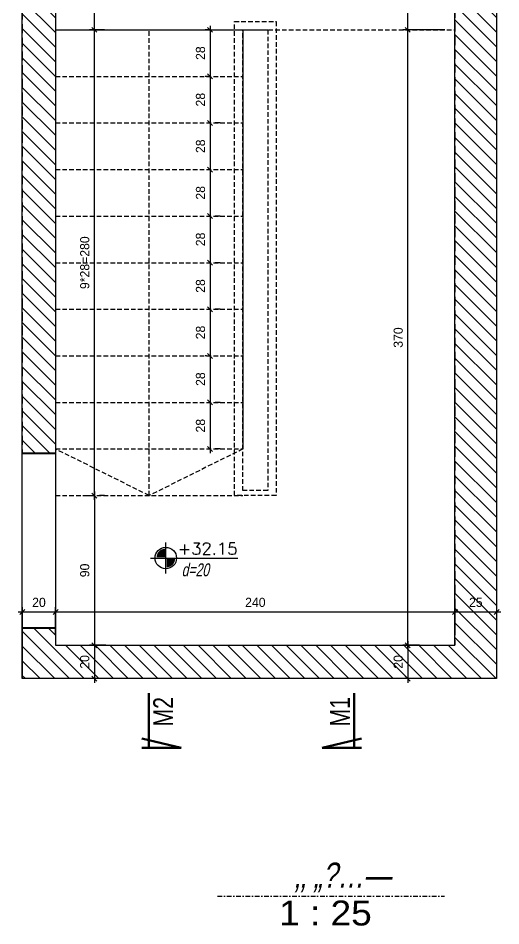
# Model space of a CAD drawing. Header units: inches. Extents: x -5298 to 11252, y 8210 to 22495.
# Drawn here: x 9126 to 9416, y 11505 to 12051 of the extents above; entities that cross this region are included whole.
import ezdxf
from ezdxf.enums import TextEntityAlignment as Align

# ---------------------------------------------------------------- set-up
doc = ezdxf.new("R2010")
doc.units = ezdxf.units.IN
doc.header["$LTSCALE"] = 11
doc.header["$MEASUREMENT"] = 0
for name, pattern in [('DASHDOT2', [0.5, 0.25, -0.125, 0, -0.125]), ('DASHED2', [0.375, 0.25, -0.125]), ('HIDDEN', [0.375, 0.25, -0.125])]:
    doc.linetypes.add(name, pattern=pattern)
doc.layers.get('Defpoints').update_dxf_attribs({"color": 40})
for name, color, linetype in [('BEAM', 3, 'Continuous'), ('D7', 2, 'Continuous'), ('dim-50-v', 2, 'Continuous'), ('ENG_beton nifsak', 4, 'Continuous'), ('ENG_beton ole', 3, 'DASHED2'), ('ENG_level', 1, 'DASHDOT2'), ('HATCH', 8, 'Continuous'), ('MABAT', 4, 'Continuous'), ('V', 1, 'Continuous')]:
    doc.layers.add(name, color=color, linetype=linetype)
doc.layers.add('W', color=1, linetype='Continuous', lineweight=50)
doc.styles.add('AA', font='hebtxt', dxfattribs={"width": 0.8, "oblique": 8})
doc.styles.add('AD', font='oron')
doc.styles.add('HEBREW', font='hebtxt-weld.shx', dxfattribs={"width": 0.8, "oblique": 12})
doc.styles.add('HEBTXT', font='hebtxt-weld.shx')
doc.styles.add('ROMANS', font='romans')
doc.dimstyles.new('25', dxfattribs={"dimtxt": 5.5, "dimasz": 3, "dimexe": 3, "dimexo": 6, "dimgap": 3, "dimtad": 1, "dimdec": 0, "dimrnd": 0.5, "dimdsep": 46, "dimtxsty": 'HEBTXT', "dimblk1": 'OBLIQUE', "dimblk2": 'OBLIQUE', "dimsah": 1, "dimcen": 1, "dimdle": 2.5, "dimclre": 9, "dimclrt": 3, "dimadec": 0, "dimazin": 0, "dimtfac": 1, "dimtdec": 0, "dimtix": 1, "dimtmove": 2, "dimatfit": 3, "dimldrblk": 'OBLIQUE', "dimfxl": 1, "dimtolj": 1, "dimarcsym": 0})

# ---------------------------------------------------------------- blocks, each defined once
blk = doc.blocks.new('cncb')
at = {"layer": 'BEAM', "color": 2, "linetype": 'Continuous', "elevation": 0}
blk.add_lwpolyline([(9882.94, 11117.46), (9903, 11117.46), (9903, 11012.47), (9882.94, 11012.47)], close=True, dxfattribs=at)
at = {"layer": 'ENG_beton nifsak', "ltscale": 5, "elevation": 0}
blk.add_lwpolyline([(9903, 11117.46), (9882.94, 11117.46), (9882.94, 11512.08), (10167.94, 11512.08), (10167.94, 10982.08), (9882.94, 10982.08), (9882.94, 11012.47), (9903, 11012.47), (9902.94, 11002.08), (10142.94, 11002.08), (10142.94, 11492.08), (9902.94, 11492.08)], close=True, dxfattribs=at)
blk = doc.blocks.new('_OBLIQUE')
at = {"color": 0, "linetype": 'ByBlock'}
blk.add_line((-0.5, -0.5), (0.5, 0.5), dxfattribs=at)
blk = doc.blocks.new('*D936')
at = {"layer": 'Defpoints', "color": 0, "linetype": 'Continuous', "transparency": 16777216}
for p in [(9413.67, 11693.52), (9388.67, 11673.52), (9413.67, 11673.52)]:
    blk.add_point(p, dxfattribs=at)
at = {"layer": 'dim-50-v', "color": 9, "linetype": 'Continuous', "lineweight": -2, "transparency": 16777216}
for p, q in [((9388.67, 11679.52), (9388.67, 11696.52)), ((9413.67, 11679.52), (9413.67, 11696.52))]:
    blk.add_line(p, q, dxfattribs=at)
at = {"layer": 'dim-50-v', "color": 0, "linetype": 'Continuous', "lineweight": -2, "transparency": 16777216}
blk.add_line((9386.17, 11693.52), (9416.17, 11693.52), dxfattribs=at)
at = {"layer": 'dim-50-v', "color": 0, "linetype": 'Continuous', "lineweight": -2, "transparency": 16777216, "xscale": 3, "yscale": 3, "zscale": 3, "rotation": 180}
blk.add_blockref('_OBLIQUE', (9388.67, 11693.52), dxfattribs=at)
at = {"layer": 'dim-50-v', "color": 0, "linetype": 'Continuous', "lineweight": -2, "transparency": 16777216, "xscale": 3, "yscale": 3, "zscale": 3}
blk.add_blockref('_OBLIQUE', (9413.67, 11693.52), dxfattribs=at)
at = {"layer": 'dim-50-v', "color": 3, "linetype": 'Continuous', "transparency": 16777216, "insert": (9401.17, 11699.27), "char_height": 5.5, "attachment_point": 5, "style": 'HEBTXT'}
blk.add_mtext('\\A1;25', dxfattribs=at)
blk = doc.blocks.new('*D937')
at = {"layer": 'Defpoints', "color": 0, "linetype": 'Continuous', "transparency": 16777216}
for p in [(9388.67, 11693.52), (9148.67, 11673.52, 0), (9388.67, 11673.52, 0)]:
    blk.add_point(p, dxfattribs=at)
at = {"layer": 'dim-50-v', "color": 9, "linetype": 'Continuous', "lineweight": -2, "transparency": 16777216}
for p, q in [((9148.67, 11679.52), (9148.67, 11696.52)), ((9388.67, 11679.52), (9388.67, 11696.52))]:
    blk.add_line(p, q, dxfattribs=at)
at = {"layer": 'dim-50-v', "color": 0, "linetype": 'Continuous', "lineweight": -2, "transparency": 16777216}
blk.add_line((9146.17, 11693.52), (9391.17, 11693.52), dxfattribs=at)
at = {"layer": 'dim-50-v', "color": 0, "linetype": 'Continuous', "lineweight": -2, "transparency": 16777216, "xscale": 3, "yscale": 3, "zscale": 3, "rotation": 180}
blk.add_blockref('_OBLIQUE', (9148.67, 11693.52), dxfattribs=at)
at = {"layer": 'dim-50-v', "color": 0, "linetype": 'Continuous', "lineweight": -2, "transparency": 16777216, "xscale": 3, "yscale": 3, "zscale": 3}
blk.add_blockref('_OBLIQUE', (9388.67, 11693.52), dxfattribs=at)
at = {"layer": 'dim-50-v', "color": 3, "linetype": 'Continuous', "transparency": 16777216, "insert": (9268.67, 11699.27), "char_height": 5.5, "attachment_point": 5, "style": 'HEBTXT'}
blk.add_mtext('\\A1;240', dxfattribs=at)
blk = doc.blocks.new('*D938')
at = {"layer": 'Defpoints', "color": 0, "linetype": 'Continuous', "transparency": 16777216}
for p in [(9148.67, 11693.52), (9128.68, 11673.52), (9148.67, 11673.52, 0)]:
    blk.add_point(p, dxfattribs=at)
at = {"layer": 'dim-50-v', "color": 9, "linetype": 'Continuous', "lineweight": -2, "transparency": 16777216}
for p, q in [((9128.68, 11679.52), (9128.68, 11696.52)), ((9148.67, 11679.52), (9148.67, 11696.52))]:
    blk.add_line(p, q, dxfattribs=at)
at = {"layer": 'dim-50-v', "color": 0, "linetype": 'Continuous', "lineweight": -2, "transparency": 16777216}
blk.add_line((9126.18, 11693.52), (9151.17, 11693.52), dxfattribs=at)
at = {"layer": 'dim-50-v', "color": 0, "linetype": 'Continuous', "lineweight": -2, "transparency": 16777216, "xscale": 3, "yscale": 3, "zscale": 3, "rotation": 180}
blk.add_blockref('_OBLIQUE', (9128.68, 11693.52), dxfattribs=at)
at = {"layer": 'dim-50-v', "color": 0, "linetype": 'Continuous', "lineweight": -2, "transparency": 16777216, "xscale": 3, "yscale": 3, "zscale": 3}
blk.add_blockref('_OBLIQUE', (9148.67, 11693.52), dxfattribs=at)
at = {"layer": 'dim-50-v', "color": 3, "linetype": 'Continuous', "transparency": 16777216, "insert": (9138.67, 11699.27), "char_height": 5.5, "attachment_point": 5, "style": 'HEBTXT'}
blk.add_mtext('\\A1;20', dxfattribs=at)
blk = doc.blocks.new('*D939')
at = {"layer": 'Defpoints', "color": 0, "linetype": 'Continuous', "transparency": 16777216}
for p in [(9171.95, 12043.52, 0), (9171.95, 12043.52), (9171.95, 11763.52, 0)]:
    blk.add_point(p, dxfattribs=at)
at = {"layer": 'dim-50-v', "color": 0, "linetype": 'Continuous', "lineweight": -2, "transparency": 16777216}
blk.add_line((9171.95, 11761.02), (9171.95, 12046.02), dxfattribs=at)
at = {"layer": 'dim-50-v', "color": 9, "linetype": 'Continuous', "lineweight": -2, "transparency": 16777216}
for p, q in [((9177.95, 12043.52), (9174.95, 12043.52)), ((9177.95, 11763.52), (9174.95, 11763.52))]:
    blk.add_line(p, q, dxfattribs=at)
at = {"layer": 'dim-50-v', "color": 0, "linetype": 'Continuous', "lineweight": -2, "transparency": 16777216, "xscale": 3, "yscale": 3, "zscale": 3}
for p, rotation in [((9171.95, 12043.52), 90), ((9171.95, 11763.52), 270)]:
    blk.add_blockref('_OBLIQUE', p, dxfattribs=dict(at, rotation=rotation))
at = {"layer": 'dim-50-v', "color": 3, "linetype": 'Continuous', "transparency": 16777216, "insert": (9166.2, 11903.52), "char_height": 5.5, "attachment_point": 5, "rotation": 90, "style": 'HEBTXT'}
blk.add_mtext('\\A1;9*28=280', dxfattribs=at)
blk = doc.blocks.new('*D940')
at = {"layer": 'Defpoints', "color": 0, "linetype": 'Continuous', "transparency": 16777216}
for p in [(9171.95, 11763.52, 0), (9171.95, 11673.52), (9184.87, 11673.52, 0)]:
    blk.add_point(p, dxfattribs=at)
at = {"layer": 'dim-50-v', "color": 0, "linetype": 'Continuous', "lineweight": -2, "transparency": 16777216}
blk.add_line((9171.95, 11766.02), (9171.95, 11671.02), dxfattribs=at)
at = {"layer": 'dim-50-v', "color": 9, "linetype": 'Continuous', "lineweight": -2, "transparency": 16777216}
for p, q in [((9165.95, 11763.52), (9168.95, 11763.52)), ((9178.87, 11673.52), (9168.95, 11673.52))]:
    blk.add_line(p, q, dxfattribs=at)
at = {"layer": 'dim-50-v', "color": 0, "linetype": 'Continuous', "lineweight": -2, "transparency": 16777216, "xscale": 3, "yscale": 3, "zscale": 3}
for p, rotation in [((9171.95, 11763.52), 90), ((9171.95, 11673.52), 270)]:
    blk.add_blockref('_OBLIQUE', p, dxfattribs=dict(at, rotation=rotation))
at = {"layer": 'dim-50-v', "color": 3, "linetype": 'Continuous', "transparency": 16777216, "insert": (9166.2, 11718.52), "char_height": 5.5, "attachment_point": 5, "rotation": 90, "style": 'HEBTXT'}
blk.add_mtext('\\A1;90', dxfattribs=at)
blk = doc.blocks.new('*D946')
at = {"layer": 'Defpoints', "color": 0, "linetype": 'Continuous', "transparency": 16777216}
for p in [(9360.29, 12163.52), (9387.12, 12163.52, 0), (9388.62, 12043.52, 0)]:
    blk.add_point(p, dxfattribs=at)
at = {"layer": 'dim-50-v', "color": 0, "linetype": 'Continuous', "lineweight": -2, "transparency": 16777216}
blk.add_line((9360.29, 12041.02), (9360.29, 12166.02), dxfattribs=at)
at = {"layer": 'dim-50-v', "color": 9, "linetype": 'Continuous', "lineweight": -2, "transparency": 16777216}
for p, q in [((9381.12, 12163.52), (9357.29, 12163.52)), ((9382.62, 12043.52), (9357.29, 12043.52))]:
    blk.add_line(p, q, dxfattribs=at)
at = {"layer": 'dim-50-v', "color": 0, "linetype": 'Continuous', "lineweight": -2, "transparency": 16777216, "xscale": 3, "yscale": 3, "zscale": 3}
for p, rotation in [((9360.29, 12163.52), 90), ((9360.29, 12043.52), 270)]:
    blk.add_blockref('_OBLIQUE', p, dxfattribs=dict(at, rotation=rotation))
at = {"layer": 'dim-50-v', "color": 3, "linetype": 'Continuous', "transparency": 16777216, "insert": (9354.54, 12103.52), "char_height": 5.5, "attachment_point": 5, "rotation": 90, "style": 'HEBTXT'}
blk.add_mtext('\\A1;120', dxfattribs=at)
blk = doc.blocks.new('*D947')
at = {"layer": 'Defpoints', "color": 0, "linetype": 'Continuous', "transparency": 16777216}
for p in [(9171.95, 12163.52), (9198.78, 12163.52, 0), (9182.77, 12043.52, 0)]:
    blk.add_point(p, dxfattribs=at)
at = {"layer": 'dim-50-v', "color": 0, "linetype": 'Continuous', "lineweight": -2, "transparency": 16777216}
blk.add_line((9171.95, 12041.02), (9171.95, 12166.02), dxfattribs=at)
at = {"layer": 'dim-50-v', "color": 9, "linetype": 'Continuous', "lineweight": -2, "transparency": 16777216}
for p, q in [((9192.78, 12163.52), (9168.95, 12163.52)), ((9176.77, 12043.52), (9168.95, 12043.52))]:
    blk.add_line(p, q, dxfattribs=at)
at = {"layer": 'dim-50-v', "color": 0, "linetype": 'Continuous', "lineweight": -2, "transparency": 16777216, "xscale": 3, "yscale": 3, "zscale": 3}
for p, rotation in [((9171.95, 12163.52), 90), ((9171.95, 12043.52), 270)]:
    blk.add_blockref('_OBLIQUE', p, dxfattribs=dict(at, rotation=rotation))
at = {"layer": 'dim-50-v', "color": 3, "linetype": 'Continuous', "transparency": 16777216, "insert": (9166.2, 12103.52), "char_height": 5.5, "attachment_point": 5, "rotation": 90, "style": 'HEBTXT'}
blk.add_mtext('\\A1;120', dxfattribs=at)
blk = doc.blocks.new('*D935')
at = {"layer": 'Defpoints', "color": 0, "linetype": 'Continuous', "transparency": 16777216}
for p in [(9184.87, 11673.52, 0), (9171.95, 11653.52), (9175.26, 11653.52)]:
    blk.add_point(p, dxfattribs=at)
at = {"layer": 'dim-50-v', "color": 9, "linetype": 'Continuous', "lineweight": -2, "transparency": 16777216}
for p, q in [((9178.87, 11673.52), (9168.95, 11673.52)), ((9169.26, 11653.52), (9168.95, 11653.52))]:
    blk.add_line(p, q, dxfattribs=at)
at = {"layer": 'dim-50-v', "color": 0, "linetype": 'Continuous', "lineweight": -2, "transparency": 16777216}
blk.add_line((9171.95, 11676.02), (9171.95, 11651.02), dxfattribs=at)
at = {"layer": 'dim-50-v', "color": 0, "linetype": 'Continuous', "lineweight": -2, "transparency": 16777216, "xscale": 3, "yscale": 3, "zscale": 3}
for p, rotation in [((9171.95, 11673.52), 90), ((9171.95, 11653.52), 270)]:
    blk.add_blockref('_OBLIQUE', p, dxfattribs=dict(at, rotation=rotation))
at = {"layer": 'dim-50-v', "color": 3, "linetype": 'Continuous', "transparency": 16777216, "insert": (9166.2, 11663.52), "char_height": 5.5, "attachment_point": 5, "rotation": 90, "style": 'HEBTXT'}
blk.add_mtext('\\A1;20', dxfattribs=at)
blk = doc.blocks.new('*D948')
at = {"layer": 'Defpoints', "color": 0, "linetype": 'Continuous', "transparency": 16777216}
for p in [(9246.24, 12043.52, 0), (9241.49, 12015.52), (9246.24, 12015.52, 0)]:
    blk.add_point(p, dxfattribs=at)
at = {"layer": 'dim-50-v', "color": 0, "linetype": 'Continuous', "lineweight": -2, "transparency": 16777216}
blk.add_line((9241.49, 12046.02), (9241.49, 12013.02), dxfattribs=at)
at = {"layer": 'dim-50-v', "color": 9, "linetype": 'Continuous', "lineweight": -2, "transparency": 16777216}
for p, q in [((9240.24, 12043.52), (9238.49, 12043.52)), ((9240.24, 12015.52), (9238.49, 12015.52))]:
    blk.add_line(p, q, dxfattribs=at)
at = {"layer": 'dim-50-v', "color": 0, "linetype": 'Continuous', "lineweight": -2, "transparency": 16777216, "xscale": 3, "yscale": 3, "zscale": 3}
for p, rotation in [((9241.49, 12043.52), 90), ((9241.49, 12015.52), 270)]:
    blk.add_blockref('_OBLIQUE', p, dxfattribs=dict(at, rotation=rotation))
at = {"layer": 'dim-50-v', "color": 3, "linetype": 'Continuous', "transparency": 16777216, "insert": (9235.74, 12029.52), "char_height": 5.5, "attachment_point": 5, "rotation": 90, "style": 'HEBTXT'}
blk.add_mtext('\\A1;28', dxfattribs=at)
blk = doc.blocks.new('*D949')
at = {"layer": 'Defpoints', "color": 0, "linetype": 'Continuous', "transparency": 16777216}
for p in [(9246.24, 12015.52, 0), (9241.49, 11987.52, 0), (9241.49, 11987.52)]:
    blk.add_point(p, dxfattribs=at)
at = {"layer": 'dim-50-v', "color": 0, "linetype": 'Continuous', "lineweight": -2, "transparency": 16777216}
blk.add_line((9241.49, 12018.02), (9241.49, 11985.02), dxfattribs=at)
at = {"layer": 'dim-50-v', "color": 9, "linetype": 'Continuous', "lineweight": -2, "transparency": 16777216}
for p, q in [((9240.24, 12015.52), (9238.49, 12015.52)), ((9247.49, 11987.52), (9244.49, 11987.52))]:
    blk.add_line(p, q, dxfattribs=at)
at = {"layer": 'dim-50-v', "color": 0, "linetype": 'Continuous', "lineweight": -2, "transparency": 16777216, "xscale": 3, "yscale": 3, "zscale": 3}
for p, rotation in [((9241.49, 12015.52), 90), ((9241.49, 11987.52), 270)]:
    blk.add_blockref('_OBLIQUE', p, dxfattribs=dict(at, rotation=rotation))
at = {"layer": 'dim-50-v', "color": 3, "linetype": 'Continuous', "transparency": 16777216, "insert": (9235.74, 12001.52), "char_height": 5.5, "attachment_point": 5, "rotation": 90, "style": 'HEBTXT'}
blk.add_mtext('\\A1;28', dxfattribs=at)
blk = doc.blocks.new('*D950')
at = {"layer": 'Defpoints', "color": 0, "linetype": 'Continuous', "transparency": 16777216}
for p in [(9241.49, 11987.52, 0), (9237.65, 11959.52, 0), (9241.49, 11959.52)]:
    blk.add_point(p, dxfattribs=at)
at = {"layer": 'dim-50-v', "color": 0, "linetype": 'Continuous', "lineweight": -2, "transparency": 16777216}
blk.add_line((9241.49, 11990.02), (9241.49, 11957.02), dxfattribs=at)
at = {"layer": 'dim-50-v', "color": 9, "linetype": 'Continuous', "lineweight": -2, "transparency": 16777216}
for p, q in [((9247.49, 11987.52), (9244.49, 11987.52)), ((9243.65, 11959.52), (9244.49, 11959.52))]:
    blk.add_line(p, q, dxfattribs=at)
at = {"layer": 'dim-50-v', "color": 0, "linetype": 'Continuous', "lineweight": -2, "transparency": 16777216, "xscale": 3, "yscale": 3, "zscale": 3}
for p, rotation in [((9241.49, 11987.52), 90), ((9241.49, 11959.52), 270)]:
    blk.add_blockref('_OBLIQUE', p, dxfattribs=dict(at, rotation=rotation))
at = {"layer": 'dim-50-v', "color": 3, "linetype": 'Continuous', "transparency": 16777216, "insert": (9235.74, 11973.52), "char_height": 5.5, "attachment_point": 5, "rotation": 90, "style": 'HEBTXT'}
blk.add_mtext('\\A1;28', dxfattribs=at)
blk = doc.blocks.new('*D951')
at = {"layer": 'Defpoints', "color": 0, "linetype": 'Continuous', "transparency": 16777216}
for p in [(9237.65, 11959.52, 0), (9241.49, 11931.52, 0), (9241.49, 11931.52)]:
    blk.add_point(p, dxfattribs=at)
at = {"layer": 'dim-50-v', "color": 0, "linetype": 'Continuous', "lineweight": -2, "transparency": 16777216}
blk.add_line((9241.49, 11962.02), (9241.49, 11929.02), dxfattribs=at)
at = {"layer": 'dim-50-v', "color": 9, "linetype": 'Continuous', "lineweight": -2, "transparency": 16777216}
for p, q in [((9243.65, 11959.52), (9244.49, 11959.52)), ((9247.49, 11931.52), (9244.49, 11931.52))]:
    blk.add_line(p, q, dxfattribs=at)
at = {"layer": 'dim-50-v', "color": 0, "linetype": 'Continuous', "lineweight": -2, "transparency": 16777216, "xscale": 3, "yscale": 3, "zscale": 3}
for p, rotation in [((9241.49, 11959.52), 90), ((9241.49, 11931.52), 270)]:
    blk.add_blockref('_OBLIQUE', p, dxfattribs=dict(at, rotation=rotation))
at = {"layer": 'dim-50-v', "color": 3, "linetype": 'Continuous', "transparency": 16777216, "insert": (9235.74, 11945.52), "char_height": 5.5, "attachment_point": 5, "rotation": 90, "style": 'HEBTXT'}
blk.add_mtext('\\A1;28', dxfattribs=at)
blk = doc.blocks.new('*D952')
at = {"layer": 'Defpoints', "color": 0, "linetype": 'Continuous', "transparency": 16777216}
for p in [(9241.49, 11931.52, 0), (9241.49, 11903.52), (9241.49, 11903.52)]:
    blk.add_point(p, dxfattribs=at)
at = {"layer": 'dim-50-v', "color": 0, "linetype": 'Continuous', "lineweight": -2, "transparency": 16777216}
blk.add_line((9241.49, 11934.02), (9241.49, 11901.02), dxfattribs=at)
at = {"layer": 'dim-50-v', "color": 9, "linetype": 'Continuous', "lineweight": -2, "transparency": 16777216}
for p, q in [((9247.49, 11931.52), (9244.49, 11931.52)), ((9247.49, 11903.52), (9244.49, 11903.52))]:
    blk.add_line(p, q, dxfattribs=at)
at = {"layer": 'dim-50-v', "color": 0, "linetype": 'Continuous', "lineweight": -2, "transparency": 16777216, "xscale": 3, "yscale": 3, "zscale": 3}
for p, rotation in [((9241.49, 11931.52), 90), ((9241.49, 11903.52), 270)]:
    blk.add_blockref('_OBLIQUE', p, dxfattribs=dict(at, rotation=rotation))
at = {"layer": 'dim-50-v', "color": 3, "linetype": 'Continuous', "transparency": 16777216, "insert": (9235.74, 11917.52), "char_height": 5.5, "attachment_point": 5, "rotation": 90, "style": 'HEBTXT'}
blk.add_mtext('\\A1;28', dxfattribs=at)
blk = doc.blocks.new('*D953')
at = {"layer": 'Defpoints', "color": 0, "linetype": 'Continuous', "transparency": 16777216}
for p in [(9241.49, 11903.52), (9241.49, 11875.52, 0), (9241.49, 11875.52)]:
    blk.add_point(p, dxfattribs=at)
at = {"layer": 'dim-50-v', "color": 0, "linetype": 'Continuous', "lineweight": -2, "transparency": 16777216}
blk.add_line((9241.49, 11906.02), (9241.49, 11873.02), dxfattribs=at)
at = {"layer": 'dim-50-v', "color": 9, "linetype": 'Continuous', "lineweight": -2, "transparency": 16777216}
for p, q in [((9247.49, 11903.52), (9244.49, 11903.52)), ((9247.49, 11875.52), (9244.49, 11875.52))]:
    blk.add_line(p, q, dxfattribs=at)
at = {"layer": 'dim-50-v', "color": 0, "linetype": 'Continuous', "lineweight": -2, "transparency": 16777216, "xscale": 3, "yscale": 3, "zscale": 3}
for p, rotation in [((9241.49, 11903.52), 90), ((9241.49, 11875.52), 270)]:
    blk.add_blockref('_OBLIQUE', p, dxfattribs=dict(at, rotation=rotation))
at = {"layer": 'dim-50-v', "color": 3, "linetype": 'Continuous', "transparency": 16777216, "insert": (9235.74, 11889.52), "char_height": 5.5, "attachment_point": 5, "rotation": 90, "style": 'HEBTXT'}
blk.add_mtext('\\A1;28', dxfattribs=at)
blk = doc.blocks.new('*D954')
at = {"layer": 'Defpoints', "color": 0, "linetype": 'Continuous', "transparency": 16777216}
for p in [(9241.49, 11875.52, 0), (9241.49, 11847.52), (9245.34, 11847.52, 0)]:
    blk.add_point(p, dxfattribs=at)
at = {"layer": 'dim-50-v', "color": 0, "linetype": 'Continuous', "lineweight": -2, "transparency": 16777216}
blk.add_line((9241.49, 11878.02), (9241.49, 11845.02), dxfattribs=at)
at = {"layer": 'dim-50-v', "color": 9, "linetype": 'Continuous', "lineweight": -2, "transparency": 16777216}
for p, q in [((9247.49, 11875.52), (9244.49, 11875.52)), ((9239.34, 11847.52), (9238.49, 11847.52))]:
    blk.add_line(p, q, dxfattribs=at)
at = {"layer": 'dim-50-v', "color": 0, "linetype": 'Continuous', "lineweight": -2, "transparency": 16777216, "xscale": 3, "yscale": 3, "zscale": 3}
for p, rotation in [((9241.49, 11875.52), 90), ((9241.49, 11847.52), 270)]:
    blk.add_blockref('_OBLIQUE', p, dxfattribs=dict(at, rotation=rotation))
at = {"layer": 'dim-50-v', "color": 3, "linetype": 'Continuous', "transparency": 16777216, "insert": (9235.74, 11861.52), "char_height": 5.5, "attachment_point": 5, "rotation": 90, "style": 'HEBTXT'}
blk.add_mtext('\\A1;28', dxfattribs=at)
blk = doc.blocks.new('*D955')
at = {"layer": 'Defpoints', "color": 0, "linetype": 'Continuous', "transparency": 16777216}
for p in [(9245.34, 11847.52, 0), (9241.49, 11819.52, 0), (9241.49, 11819.52)]:
    blk.add_point(p, dxfattribs=at)
at = {"layer": 'dim-50-v', "color": 9, "linetype": 'Continuous', "lineweight": -2, "transparency": 16777216}
for p, q in [((9239.34, 11847.52), (9238.49, 11847.52)), ((9247.49, 11819.52), (9244.49, 11819.52))]:
    blk.add_line(p, q, dxfattribs=at)
at = {"layer": 'dim-50-v', "color": 0, "linetype": 'Continuous', "lineweight": -2, "transparency": 16777216}
blk.add_line((9241.49, 11850.02), (9241.49, 11817.02), dxfattribs=at)
at = {"layer": 'dim-50-v', "color": 0, "linetype": 'Continuous', "lineweight": -2, "transparency": 16777216, "xscale": 3, "yscale": 3, "zscale": 3}
for p, rotation in [((9241.49, 11847.52), 90), ((9241.49, 11819.52), 270)]:
    blk.add_blockref('_OBLIQUE', p, dxfattribs=dict(at, rotation=rotation))
at = {"layer": 'dim-50-v', "color": 3, "linetype": 'Continuous', "transparency": 16777216, "insert": (9235.74, 11833.52), "char_height": 5.5, "attachment_point": 5, "rotation": 90, "style": 'HEBTXT'}
blk.add_mtext('\\A1;28', dxfattribs=at)
blk = doc.blocks.new('*D956')
at = {"layer": 'Defpoints', "color": 0, "linetype": 'Continuous', "transparency": 16777216}
for p in [(9241.49, 11819.52, 0), (9241.49, 11791.52, 0), (9241.49, 11791.52)]:
    blk.add_point(p, dxfattribs=at)
at = {"layer": 'dim-50-v', "color": 0, "linetype": 'Continuous', "lineweight": -2, "transparency": 16777216}
blk.add_line((9241.49, 11822.02), (9241.49, 11789.02), dxfattribs=at)
at = {"layer": 'dim-50-v', "color": 9, "linetype": 'Continuous', "lineweight": -2, "transparency": 16777216}
for p, q in [((9247.49, 11819.52), (9244.49, 11819.52)), ((9247.49, 11791.52), (9244.49, 11791.52))]:
    blk.add_line(p, q, dxfattribs=at)
at = {"layer": 'dim-50-v', "color": 0, "linetype": 'Continuous', "lineweight": -2, "transparency": 16777216, "xscale": 3, "yscale": 3, "zscale": 3}
for p, rotation in [((9241.49, 11819.52), 90), ((9241.49, 11791.52), 270)]:
    blk.add_blockref('_OBLIQUE', p, dxfattribs=dict(at, rotation=rotation))
at = {"layer": 'dim-50-v', "color": 3, "linetype": 'Continuous', "transparency": 16777216, "insert": (9235.74, 11805.52), "char_height": 5.5, "attachment_point": 5, "rotation": 90, "style": 'HEBTXT'}
blk.add_mtext('\\A1;28', dxfattribs=at)
blk = doc.blocks.new('*D932')
at = {"layer": 'Defpoints', "color": 0, "linetype": 'Continuous', "transparency": 16777216}
for p in [(9373.21, 11673.52, 0), (9360.29, 11653.52), (9373.28, 11653.52, 0)]:
    blk.add_point(p, dxfattribs=at)
at = {"layer": 'dim-50-v', "color": 9, "linetype": 'Continuous', "lineweight": -2, "transparency": 16777216}
for p, q in [((9367.21, 11673.52), (9357.29, 11673.52)), ((9367.28, 11653.52), (9357.29, 11653.52))]:
    blk.add_line(p, q, dxfattribs=at)
at = {"layer": 'dim-50-v', "color": 0, "linetype": 'Continuous', "lineweight": -2, "transparency": 16777216}
blk.add_line((9360.29, 11676.02), (9360.29, 11651.02), dxfattribs=at)
at = {"layer": 'dim-50-v', "color": 0, "linetype": 'Continuous', "lineweight": -2, "transparency": 16777216, "xscale": 3, "yscale": 3, "zscale": 3}
for p, rotation in [((9360.29, 11673.52), 90), ((9360.29, 11653.52), 270)]:
    blk.add_blockref('_OBLIQUE', p, dxfattribs=dict(at, rotation=rotation))
at = {"layer": 'dim-50-v', "color": 3, "linetype": 'Continuous', "transparency": 16777216, "insert": (9354.54, 11663.52), "char_height": 5.5, "attachment_point": 5, "rotation": 90, "style": 'HEBTXT'}
blk.add_mtext('\\A1;20', dxfattribs=at)
blk = doc.blocks.new('PL')
at = {"linetype": 'ByBlock'}
for p, q in [((0, -0.258), (0, 0.258)), ((-0.258, 0), (1.204, 0))]:
    blk.add_line(p, q, dxfattribs=at)
at = {"color": 4, "const_width": 0.14}
for points in [[(-0.014, 0.084, 0.414214), (-0.084, 0.014, 1)], [(0.014, -0.084, 0.414214), (0.084, -0.014, 1)]]:
    blk.add_lwpolyline(points, format="xyb", dxfattribs=at)
at = {"linetype": 'ByBlock'}
blk.add_circle((0, 0), 0.179, dxfattribs=at)
at = {"style": 'ROMANS'}
blk.add_attdef('LEVEL', text='', height=0.2, dxfattribs=at).set_placement((0.698, 0.157), align=Align.MIDDLE)
blk = doc.blocks.new('*D957')
at = {"layer": 'Defpoints', "color": 0, "linetype": 'Continuous', "transparency": 16777216}
for p in [(9360.29, 12043.52), (9369.95, 12043.52), (9373.21, 11673.52, 0)]:
    blk.add_point(p, dxfattribs=at)
at = {"layer": 'dim-50-v', "color": 0, "linetype": 'Continuous', "lineweight": -2, "transparency": 16777216}
blk.add_line((9360.29, 11671.02), (9360.29, 12046.02), dxfattribs=at)
at = {"layer": 'dim-50-v', "color": 9, "linetype": 'Continuous', "lineweight": -2, "transparency": 16777216}
for p, q in [((9363.95, 12043.52), (9357.29, 12043.52)), ((9367.21, 11673.52), (9357.29, 11673.52))]:
    blk.add_line(p, q, dxfattribs=at)
at = {"layer": 'dim-50-v', "color": 0, "linetype": 'Continuous', "lineweight": -2, "transparency": 16777216, "xscale": 3, "yscale": 3, "zscale": 3}
for p, rotation in [((9360.29, 12043.52), 90), ((9360.29, 11673.52), 270)]:
    blk.add_blockref('_OBLIQUE', p, dxfattribs=dict(at, rotation=rotation))
at = {"layer": 'dim-50-v', "color": 3, "linetype": 'Continuous', "transparency": 16777216, "insert": (9354.54, 11858.52), "char_height": 5.5, "attachment_point": 5, "rotation": 90, "style": 'HEBTXT'}
blk.add_mtext('\\A1;370', dxfattribs=at)

msp = doc.modelspace()

# ---------------------------------------------------------------- hatches: boundary and pattern name
at = {"layer": 'HATCH', "linetype": 'Continuous', "transparency": 33554687}
h = msp.add_hatch(dxfattribs=at)
h.set_pattern_fill('ANSI31', color=256, scale=50, angle=270)
h.set_pattern_definition([(315, (1572.782, 720.372), (4.4194174, 4.4194174), [])])
h.paths.add_polyline_path([(9388.62, 12163.52), (9388.62, 12015.52), (9388.62, 12015.52), (9388.62, 12015.52), (9388.62, 11673.52), (9148.62, 11673.52), (9148.62, 11683.52), (9128.62, 11683.52), (9128.62, 11653.52), (9413.62, 11653.52), (9413.62, 12183.52), (9128.62, 12183.52), (9128.62, 12063.52), (9128.62, 11788.82), (9148.62, 11788.82), (9148.62, 11931.52), (9148.62, 11931.52), (9148.62, 11931.52), (9148.62, 12063.52), (9148.62, 12163.52)])
h.paths.add_polyline_path([(9395.35, 11695.15), (9407, 11695.15), (9407, 11703.4), (9395.35, 11703.4)], flags=24)
h.paths.add_polyline_path([(9395.35, 12074.18), (9407, 12074.18), (9407, 12082.43), (9395.35, 12082.43)], flags=24)
h.paths.add_polyline_path([(9132.85, 12074.18), (9144.5, 12074.18), (9144.5, 12082.43), (9132.85, 12082.43)], flags=24)
h.paths.add_polyline_path([(9170.33, 12167.69), (9170.33, 12179.35), (9162.08, 12179.35), (9162.08, 12167.69)], flags=24)
h.paths.add_polyline_path([(9170.33, 11657.69), (9170.33, 11669.35), (9162.08, 11669.35), (9162.08, 11657.69)], flags=24)

# ---------------------------------------------------------------- linework, layer by layer
at = {"layer": 'BEAM', "color": 2, "linetype": 'Continuous', "elevation": 0}
msp.add_lwpolyline([(9128.62, 11788.82), (9148.62, 11788.82), (9148.62, 11683.52), (9128.62, 11683.52)], close=True, dxfattribs=at)
at = {"layer": 'ENG_beton ole', "ltscale": 2}
for p, q in [((9413.62, 12183.52, 0), (9413.62, 11653.52, 0)), ((9148.62, 12163.52, 0), (9148.62, 11788.82, 0)), ((9388.62, 12163.52, 0), (9388.62, 11673.52, 0)), ((9128.62, 12063.52, 0), (9128.62, 11788.82, 0)), ((9148.62, 11673.52, 0), (9388.62, 11673.52, 0)), ((9413.62, 11653.52, 0), (9128.62, 11653.52, 0))]:
    msp.add_line(p, q, dxfattribs=at)
at = {"layer": 'ENG_beton ole', "linetype": 'Continuous'}
for p, q in [((9128.62, 11788.82, 0), (9148.62, 11788.82, 0)), ((9128.62, 11683.52, 0), (9128.62, 11653.52, 0)), ((9148.62, 11683.52, 0), (9128.62, 11683.52, 0)), ((9148.62, 11683.52, 0), (9148.62, 11673.52, 0))]:
    msp.add_line(p, q, dxfattribs=at)
at = {"layer": 'ENG_level', "color": 1}
msp.add_line((9245.99, 11522.7, 0), (9382.25, 11522.7, 0), dxfattribs=at)
at = {"layer": 'MABAT', "color": 4}
for p, q in [((9148.62, 12043.52, 0), (9261.12, 12043.52, 0)), ((9261.12, 12043.52, 0), (9261.12, 11791.52, 0))]:
    msp.add_line(p, q, dxfattribs=at)
at = {"layer": 'V', "linetype": 'HIDDEN'}
for p, q in [((9148.62, 12043.52, 0), (9388.62, 12043.52, 0)), ((9261.12, 12043.52, 0), (9276.12, 12043.52, 0)), ((9276.12, 12043.52, 0), (9276.12, 11791.52, 0)), ((9148.62, 12015.52, 0), (9261.12, 12015.52, 0)), ((9148.62, 11987.52, 0), (9261.12, 11987.52, 0)), ((9148.62, 11959.52, 0), (9261.12, 11959.52, 0)), ((9148.62, 11931.52, 0), (9261.12, 11931.52, 0)), ((9148.62, 11903.52, 0), (9261.12, 11903.52, 0)), ((9148.62, 11875.52, 0), (9261.12, 11875.52, 0)), ((9148.62, 11847.52, 0), (9261.12, 11847.52, 0)), ((9148.62, 11819.52, 0), (9261.12, 11819.52, 0)), ((9148.62, 11791.52, 0), (9261.12, 11791.52, 0)), ((9148.62, 11763.52, 0), (9261.12, 11763.52, 0))]:
    msp.add_line(p, q, dxfattribs=at)
at = {"layer": 'V', "linetype": 'HIDDEN', "elevation": 0}
for points in [[(9281.12, 11763.52), (9256.12, 11763.52), (9256.12, 12048.52), (9281.12, 12048.52)], [(9276.12, 11766.49), (9261.12, 11766.49), (9261.12, 12043.52), (9276.12, 12043.52)]]:
    msp.add_lwpolyline(points, close=True, dxfattribs=at)
for points in [[(9204.87, 11763.52), (9204.87, 12043.52)], [(9261.12, 11791.52), (9204.87, 11763.52), (9148.62, 11791.52)]]:
    msp.add_lwpolyline(points, dxfattribs=at)
at = {"layer": 'W'}
for p, q in [((9204.75, 11644.76, 0), (9204.75, 11611.88, 0)), ((9328.11, 11644.76, 0), (9328.11, 11611.88, 0)), ((9224.05, 11611.88, 0), (9200.38, 11617.47, 0)), ((9308.81, 11611.88, 0), (9332.48, 11617.47, 0)), ((9200.38, 11611.88, 0), (9224.05, 11611.88, 0)), ((9332.48, 11611.88, 0), (9308.81, 11611.88, 0))]:
    msp.add_line(p, q, dxfattribs=at)

# ---------------------------------------------------------------- block references
at = {"layer": 'BEAM', "linetype": 'Continuous'}
msp.add_blockref('cncb', (-754.32, 671.45, 0), dxfattribs=at)
at = {"layer": 'D7', "xscale": 36, "yscale": 36, "zscale": 36}
msp.add_blockref('PL', (9214.89, 11725.94, 0), dxfattribs=at).add_auto_attribs({'LEVEL': '+32.15'})

# ---------------------------------------------------------------- texts
at = {"layer": 'D7', "style": 'AA', "oblique": 12, "width": 0.7}
msp.add_text('d=20', height=7.8, dxfattribs=at).set_placement((9224.42, 11714.97, 0))
at = {"layer": 'ENG_level', "style": 'HEBREW', "oblique": 12, "width": 0.8}
msp.add_text(' ‚‚ „\x8e…—', height=15, dxfattribs=at).set_placement((9349.92, 11527.85, 0), align=Align.RIGHT)
at = {"layer": 'ENG_level', "color": 1, "style": 'HEBTXT', "width": 1.11}
msp.add_text('1 : 25', height=15, rotation=360, dxfattribs=at).set_placement((9310.78, 11512.55, 0), align=Align.MIDDLE)
at = {"layer": 'W', "style": 'AD', "width": 0.8}
for s, p in [('M2', (9219.29, 11624.65, 0)), ('M1', (9325.52, 11624.65, 0))]:
    msp.add_text(s, height=11.953, rotation=90, dxfattribs=at).set_placement(p)

# ---------------------------------------------------------------- dimensions: what is measured, and where the dimension line sits
at = {"layer": 'dim-50-v', "linetype": 'Continuous'}
for base, p1, p2, angle, picture, middle in [((9171.95, 12163.52, 0), (9182.77, 12043.52, 0), (9198.78, 12163.52, 0), 90, '*D947', (9166.2, 12103.52, 0)), ((9360.29, 12163.52, 0), (9388.62, 12043.52, 0), (9387.12, 12163.52, 0), 90, '*D946', (9354.54, 12103.52, 0)), ((9241.49, 12015.52, 0), (9246.24, 12043.52, 0), (9246.24, 12015.52, 0), 90, '*D948', (9235.74, 12029.52, 0)), ((9360.29, 12043.52, 0), (9373.21, 11673.52, 0), (9369.95, 12043.52, 0), 90, '*D957', (9354.54, 11858.52, 0)), ((9241.49, 11987.52, 0), (9246.24, 12015.52, 0), (9241.49, 11987.52, 0), 90, '*D949', (9235.74, 12001.52, 0)), ((9241.49, 11959.52, 0), (9241.49, 11987.52, 0), (9237.65, 11959.52, 0), 90, '*D950', (9235.74, 11973.52, 0)), ((9241.49, 11931.52, 0), (9237.65, 11959.52, 0), (9241.49, 11931.52, 0), 90, '*D951', (9235.74, 11945.52, 0)), ((9241.49, 11903.52, 0), (9241.49, 11931.52, 0), (9241.49, 11903.52, 0), 90, '*D952', (9235.74, 11917.52, 0)), ((9241.49, 11875.52, 0), (9241.49, 11903.52, 0), (9241.49, 11875.52, 0), 90, '*D953', (9235.74, 11889.52, 0)), ((9241.49, 11847.52, 0), (9241.49, 11875.52, 0), (9245.34, 11847.52, 0), 90, '*D954', (9235.74, 11861.52, 0)), ((9241.49, 11819.52, 0), (9245.34, 11847.52, 0), (9241.49, 11819.52, 0), 90, '*D955', (9235.74, 11833.52, 0)), ((9241.49, 11791.52, 0), (9241.49, 11819.52, 0), (9241.49, 11791.52, 0), 90, '*D956', (9235.74, 11805.52, 0)), ((9171.95, 11673.52, 0), (9171.95, 11763.52, 0), (9184.87, 11673.52, 0), 90, '*D940', (9166.2, 11718.52, 0)), ((9148.67, 11693.52, 0), (9128.68, 11673.52, 0), (9148.67, 11673.52, 0), 180, '*D938', (9138.67, 11699.27, 0)), ((9388.67, 11693.52, 0), (9148.67, 11673.52, 0), (9388.67, 11673.52, 0), 180, '*D937', (9268.67, 11699.27, 0)), ((9413.67, 11693.52, 0), (9388.67, 11673.52, 0), (9413.67, 11673.52, 0), 180, '*D936', (9401.17, 11699.27, 0)), ((9171.95, 11653.52, 0), (9184.87, 11673.52, 0), (9175.26, 11653.52, 0), 90, '*D935', (9166.2, 11663.52, 0)), ((9360.29, 11653.52, 0), (9373.21, 11673.52, 0), (9373.28, 11653.52, 0), 90, '*D932', (9354.54, 11663.52, 0))]:
    dim = msp.add_linear_dim(base=base, p1=p1, p2=p2, angle=angle, dimstyle='25', dxfattribs=at)
    dim.commit()
    dim.dimension.update_dxf_attribs({"geometry": picture, "text_midpoint": middle})
dim = msp.add_linear_dim(base=(9171.95, 12043.52, 0), p1=(9171.95, 11763.52, 0), p2=(9171.95, 12043.52, 0), angle=90, text='9*28=<>', dimstyle='25', dxfattribs=at)
dim.commit()
dim.dimension.update_dxf_attribs({"geometry": '*D939', "text_midpoint": (9166.2, 11903.52, 0)})

doc.saveas('drawing.dxf')
